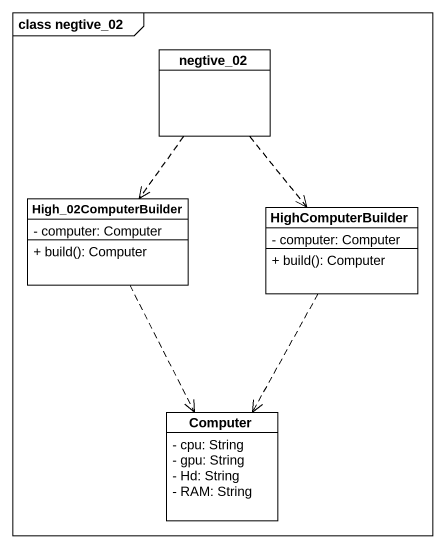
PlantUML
@startuml
mainframe class negtive_02
hide circle
hide empty members
skinparam classAttributeIconSize 0
class negtive_02
class High_02ComputerBuilder {
  - computer: Computer
  + build(): Computer
}
class HighComputerBuilder {
  - computer: Computer
  + build(): Computer
}
class Computer {
  - cpu: String
  - gpu: String
  - Hd: String
  - RAM: String
}
negtive_02 ..> High_02ComputerBuilder
negtive_02 ..> HighComputerBuilder
High_02ComputerBuilder ..> Computer
HighComputerBuilder ..> Computer
@enduml
